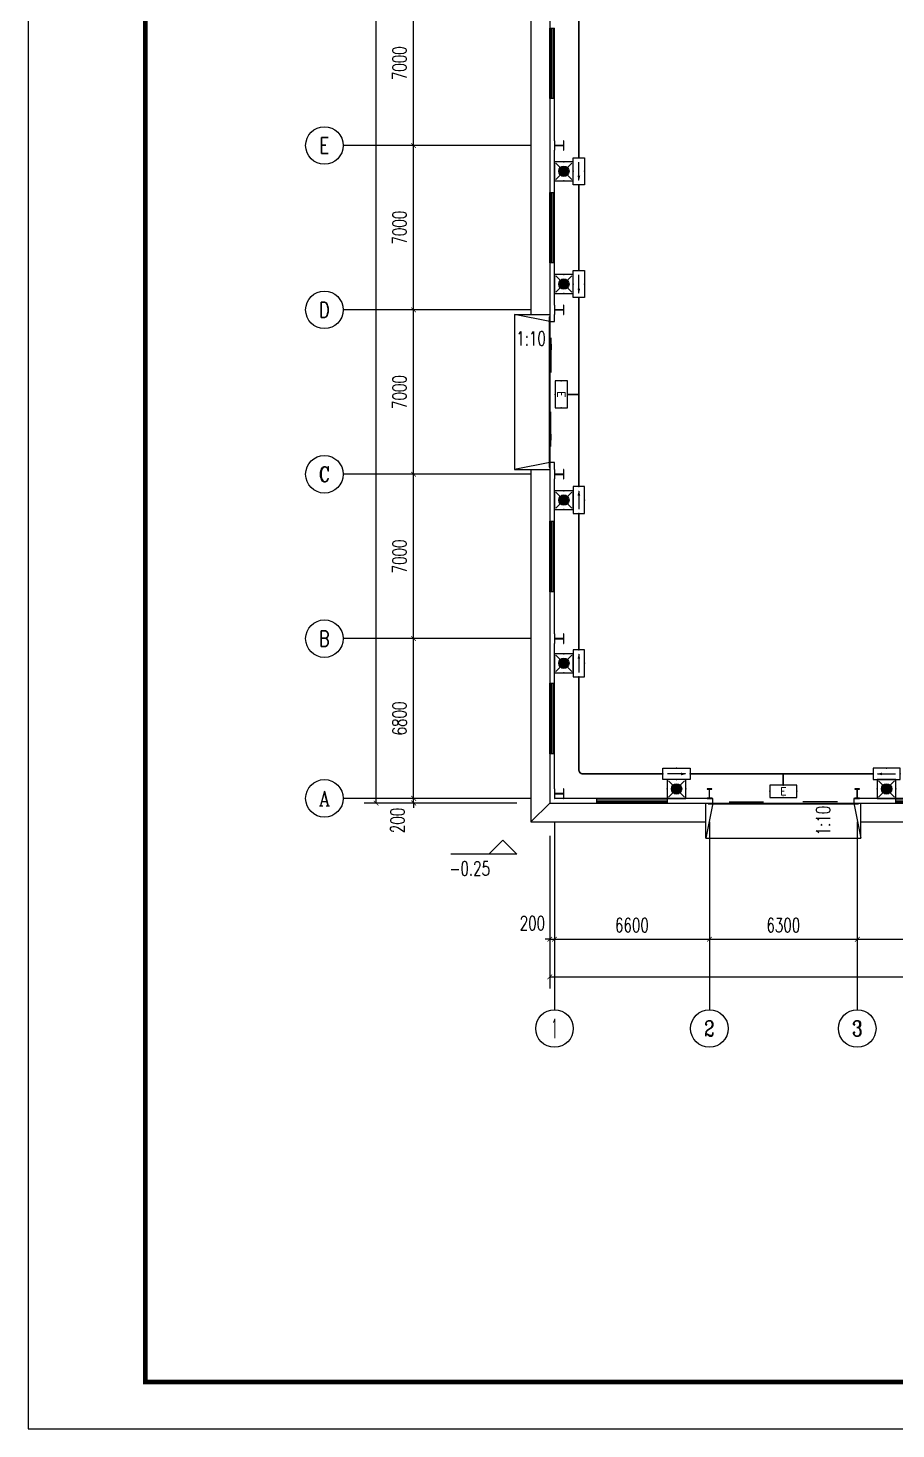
# Model space of a CAD drawing. Extents: x -417156 to 1571408, y 205758 to 1045562.
# Drawn here: x 1042275 to 1079252, y 867803 to 927454 of the extents above; entities that cross this region are included whole.
import ezdxf
from ezdxf.enums import TextEntityAlignment as Align

# ---------------------------------------------------------------- set-up
doc = ezdxf.new("R2010")
doc.units = 0
doc.header["$LTSCALE"] = 1000
doc.header["$MEASUREMENT"] = 0
doc.layers.get('0').update_dxf_attribs({"linetype": 'CONTINUOUS'})
doc.layers.get('DEFPOINTS').update_dxf_attribs({"linetype": 'CONTINUOUS'})
for name, color, linetype in [('AXIS', 3, 'CONTINUOUS'), ('AXIS_TEXT', 7, 'CONTINUOUS'), ('COLUMN', 99, 'CONTINUOUS'), ('DIM_ELEV', 3, 'CONTINUOUS'), ('DIM_SYMB', 3, 'CONTINUOUS'), ('EQUIP-照明', 3, 'CONTINUOUS'), ('GROUND', 2, 'CONTINUOUS'), ('PUB_TEXT', 7, 'CONTINUOUS'), ('PUB_TITLE', 4, 'CONTINUOUS'), ('STAIR', 2, 'CONTINUOUS'), ('WALL', 9, 'CONTINUOUS'), ('WINDOW', 99, 'CONTINUOUS'), ('WIRE-照明', 1, 'CONTINUOUS')]:
    doc.layers.add(name, color=color, linetype=linetype)
doc.styles.add('_TCH_AXIS', font='COMPLEX', dxfattribs={"bigfont": 'GBCBIG'})
doc.styles.add('_TCH_DIM', font='SIMPLEX', dxfattribs={"bigfont": 'GBCBIG'})
doc.styles.add('_TEL_DIM', font='SIMPLEX', dxfattribs={"width": 0.8, "height": 3.5, "bigfont": 'HZTXT'})
doc.styles.add('COMPLEX', font='COMPLEX')
doc.styles.add('DIM_FONT', font='SIMPLEX', dxfattribs={"width": 0.7, "bigfont": 'GBCBIG'})
doc.styles.get("Standard").update_dxf_attribs({"font": 'gbenor.shx', "bigfont": 'gbcbig.shx'})
doc.dimstyles.new('DIMN200', dxfattribs={"dimscale": 2, "dimtxt": 300, "dimasz": 100, "dimexe": 250, "dimexo": 300, "dimgap": 150, "dimtad": 1, "dimdec": 0, "dimzin": 0, "dimtxsty": 'DIM_FONT', "dimblk": 'ARCHTICK', "dimcen": 0.09, "dimclrt": 7, "dimazin": 3, "dimtfac": 1, "dimtdec": 0, "dimtix": 1, "dimtmove": 0, "dimatfit": 3, "dimtolj": 1, "dimtzin": 0})

# ---------------------------------------------------------------- blocks, each defined once
blk = doc.blocks.new('_AXISO')
blk.add_circle((0, 0), 0.5)
at = {"layer": 'AXIS_TEXT', "style": 'COMPLEX', "width": 1.041667}
blk.add_attdef('A', text='', height=0.56, dxfattribs=at).set_placement((-0.25, -0.28), (0.25, -0.28), align=Align.FIT)
blk = doc.blocks.new('_ARCHTICK')
at = {"color": 0, "linetype": 'BYBLOCK', "const_width": 0.15}
blk.add_lwpolyline([(-0.5, -0.5), (0.5, 0.5)], dxfattribs=at)
blk = doc.blocks.new('*D59')
at = {"layer": 'AXIS', "color": 0}
for p, q in [((236509, 286158), (230009, 286158)), ((230509, 216158), (230509, 286158)), ((236509, 216158), (230009, 216158))]:
    blk.add_line(p, q, dxfattribs=at)
at = {"layer": 'DEFPOINTS', "color": 0}
for p in [(230509, 286158), (237109, 286158), (237109, 216158)]:
    blk.add_point(p, dxfattribs=at)
at = {"layer": 'AXIS', "color": 0, "xscale": 200, "yscale": 200, "zscale": 200}
for p, rotation in [((230509, 286158), 90), ((230509, 216158), 270)]:
    blk.add_blockref('_ARCHTICK', p, dxfattribs=dict(at, rotation=rotation))
at = {"layer": 'AXIS', "color": 7, "insert": (229909, 251158), "char_height": 600, "attachment_point": 5, "rotation": 90, "style": 'DIM_FONT'}
blk.add_mtext('\\A1;70000', dxfattribs=at)
blk = doc.blocks.new('*D60')
at = {"layer": 'AXIS', "color": 0}
for p, q in [((232109, 216358), (232109, 216558)), ((236509, 216358), (231609, 216358)), ((236509, 216158), (231609, 216158)), ((232109, 216158), (232109, 216358)), ((232109, 216158), (232109, 215958))]:
    blk.add_line(p, q, dxfattribs=at)
at = {"layer": 'DEFPOINTS', "color": 0}
for p in [(232109, 216358), (237109, 216358), (237109, 216158)]:
    blk.add_point(p, dxfattribs=at)
at = {"layer": 'AXIS', "color": 0, "xscale": 200, "yscale": 200, "zscale": 200}
for p, rotation in [((232109, 216358), 270), ((232109, 216158), 90)]:
    blk.add_blockref('_ARCHTICK', p, dxfattribs=dict(at, rotation=rotation))
at = {"layer": 'AXIS', "color": 7, "insert": (231419, 215418), "char_height": 600, "attachment_point": 5, "rotation": 90, "style": 'DIM_FONT'}
blk.add_mtext('\\A1;200', dxfattribs=at)
blk = doc.blocks.new('*D61')
at = {"layer": 'AXIS', "color": 0}
for p, q in [((236509, 223158), (231609, 223158)), ((232109, 216358), (232109, 223158)), ((236509, 216358), (231609, 216358))]:
    blk.add_line(p, q, dxfattribs=at)
at = {"layer": 'DEFPOINTS', "color": 0}
for p in [(232109, 223158), (237109, 223158), (237109, 216358)]:
    blk.add_point(p, dxfattribs=at)
at = {"layer": 'AXIS', "color": 0, "xscale": 200, "yscale": 200, "zscale": 200}
for p, rotation in [((232109, 223158), 90), ((232109, 216358), 270)]:
    blk.add_blockref('_ARCHTICK', p, dxfattribs=dict(at, rotation=rotation))
at = {"layer": 'AXIS', "color": 7, "insert": (231509, 219758), "char_height": 600, "attachment_point": 5, "rotation": 90, "style": 'DIM_FONT'}
blk.add_mtext('\\A1;6800', dxfattribs=at)
blk = doc.blocks.new('*D62')
at = {"layer": 'AXIS', "color": 0}
for p, q in [((236509, 230158), (231609, 230158)), ((232109, 223158), (232109, 230158)), ((236509, 223158), (231609, 223158))]:
    blk.add_line(p, q, dxfattribs=at)
at = {"layer": 'DEFPOINTS', "color": 0}
for p in [(232109, 230158), (237109, 230158), (237109, 223158)]:
    blk.add_point(p, dxfattribs=at)
at = {"layer": 'AXIS', "color": 0, "xscale": 200, "yscale": 200, "zscale": 200}
for p, rotation in [((232109, 230158), 90), ((232109, 223158), 270)]:
    blk.add_blockref('_ARCHTICK', p, dxfattribs=dict(at, rotation=rotation))
at = {"layer": 'AXIS', "color": 7, "insert": (231509, 226658), "char_height": 600, "attachment_point": 5, "rotation": 90, "style": 'DIM_FONT'}
blk.add_mtext('\\A1;7000', dxfattribs=at)
blk = doc.blocks.new('*D63')
at = {"layer": 'AXIS', "color": 0}
for p, q in [((236509, 237158), (231609, 237158)), ((232109, 230158), (232109, 237158)), ((236509, 230158), (231609, 230158))]:
    blk.add_line(p, q, dxfattribs=at)
at = {"layer": 'DEFPOINTS', "color": 0}
for p in [(232109, 237158), (237109, 237158), (237109, 230158)]:
    blk.add_point(p, dxfattribs=at)
at = {"layer": 'AXIS', "color": 0, "xscale": 200, "yscale": 200, "zscale": 200}
for p, rotation in [((232109, 237158), 90), ((232109, 230158), 270)]:
    blk.add_blockref('_ARCHTICK', p, dxfattribs=dict(at, rotation=rotation))
at = {"layer": 'AXIS', "color": 7, "insert": (231509, 233658), "char_height": 600, "attachment_point": 5, "rotation": 90, "style": 'DIM_FONT'}
blk.add_mtext('\\A1;7000', dxfattribs=at)
blk = doc.blocks.new('*D64')
at = {"layer": 'AXIS', "color": 0}
for p, q in [((236509, 244158), (231609, 244158)), ((232109, 237158), (232109, 244158)), ((236509, 237158), (231609, 237158))]:
    blk.add_line(p, q, dxfattribs=at)
at = {"layer": 'DEFPOINTS', "color": 0}
for p in [(232109, 244158), (237109, 244158), (237109, 237158)]:
    blk.add_point(p, dxfattribs=at)
at = {"layer": 'AXIS', "color": 0, "xscale": 200, "yscale": 200, "zscale": 200}
for p, rotation in [((232109, 244158), 90), ((232109, 237158), 270)]:
    blk.add_blockref('_ARCHTICK', p, dxfattribs=dict(at, rotation=rotation))
at = {"layer": 'AXIS', "color": 7, "insert": (231509, 240658), "char_height": 600, "attachment_point": 5, "rotation": 90, "style": 'DIM_FONT'}
blk.add_mtext('\\A1;7000', dxfattribs=at)
blk = doc.blocks.new('*D65')
at = {"layer": 'AXIS', "color": 0}
for p, q in [((236509, 251158), (231609, 251158)), ((232109, 244158), (232109, 251158)), ((236509, 244158), (231609, 244158))]:
    blk.add_line(p, q, dxfattribs=at)
at = {"layer": 'DEFPOINTS', "color": 0}
for p in [(232109, 251158), (237109, 251158), (237109, 244158)]:
    blk.add_point(p, dxfattribs=at)
at = {"layer": 'AXIS', "color": 0, "xscale": 200, "yscale": 200, "zscale": 200}
for p, rotation in [((232109, 251158), 90), ((232109, 244158), 270)]:
    blk.add_blockref('_ARCHTICK', p, dxfattribs=dict(at, rotation=rotation))
at = {"layer": 'AXIS', "color": 7, "insert": (231509, 247658), "char_height": 600, "attachment_point": 5, "rotation": 90, "style": 'DIM_FONT'}
blk.add_mtext('\\A1;7000', dxfattribs=at)
blk = doc.blocks.new('$WINLIB2D$00000001')
for p, q in [((-0.5, 0.5), (0.5, 0.5)), ((-0.5, 0.5), (-0.5, -0.5)), ((0.5, -0.5), (0.5, 0.5)), ((0.5, 0.167), (-0.5, 0.167)), ((0.5, -0.167), (-0.5, -0.167)), ((-0.5, -0.5), (0.5, -0.5))]:
    blk.add_line(p, q)
blk = doc.blocks.new('$DORLIB2D$00000130')
at = {"color": 0, "linetype": 'CONTINUOUS'}
for p, q in [((-0.5333, 0.6601), (-0.5333, 0.5127)), ((0, 0.6601), (-0.5333, 0.6601)), ((0, 0.5127), (0, 0.6601)), ((0.5333, 0.6601), (0, 0.6601)), ((0.5333, 0.6601), (0.5333, 0.5127)), ((0, 0.5127), (-0.5333, 0.5127)), ((0.5333, 0.5127), (0, 0.5127)), ((-0.3853, 0.2694), (-0.1396, 0.2694)), ((-0.3853, 0.2694), (-0.2999, 0.2144)), ((-0.2999, 0.2144), (-0.2999, 0.2694)), ((0.3853, 0.2694), (0.1396, 0.2694)), ((0.2999, 0.2144), (0.2999, 0.2694)), ((0.3853, 0.2694), (0.2999, 0.2144))]:
    blk.add_line(p, q, dxfattribs=at)
blk = doc.blocks.new('*D85')
at = {"layer": 'AXIS', "color": 0}
for p, q in [((237909, 214758), (237909, 208258)), ((352309, 214758), (352309, 208258)), ((237909, 208758), (352309, 208758))]:
    blk.add_line(p, q, dxfattribs=at)
at = {"layer": 'DEFPOINTS', "color": 0}
for p in [(237909, 215358), (352309, 215358), (352309, 208758)]:
    blk.add_point(p, dxfattribs=at)
at = {"layer": 'AXIS', "color": 0, "xscale": 200, "yscale": 200, "zscale": 200, "rotation": 180}
blk.add_blockref('_ARCHTICK', (237909, 208758), dxfattribs=at)
at = {"layer": 'AXIS', "color": 0, "xscale": 200, "yscale": 200, "zscale": 200}
blk.add_blockref('_ARCHTICK', (352309, 208758), dxfattribs=at)
at = {"layer": 'AXIS', "color": 7, "insert": (295109, 209358), "char_height": 600, "attachment_point": 5, "style": 'DIM_FONT'}
blk.add_mtext('\\A1;114400', dxfattribs=at)
blk = doc.blocks.new('*D86')
at = {"layer": 'AXIS', "color": 0}
for p, q in [((237909, 214758), (237909, 209858)), ((238109, 214758), (238109, 209858)), ((237909, 210358), (237709, 210358)), ((237909, 210358), (238109, 210358)), ((238109, 210358), (238309, 210358))]:
    blk.add_line(p, q, dxfattribs=at)
at = {"layer": 'DEFPOINTS', "color": 0}
for p in [(237909, 215358), (238109, 215358), (238109, 210358)]:
    blk.add_point(p, dxfattribs=at)
at = {"layer": 'AXIS', "color": 0, "xscale": 200, "yscale": 200, "zscale": 200}
blk.add_blockref('_ARCHTICK', (237909, 210358), dxfattribs=at)
at = {"layer": 'AXIS', "color": 0, "xscale": 200, "yscale": 200, "zscale": 200, "rotation": 180}
blk.add_blockref('_ARCHTICK', (238109, 210358), dxfattribs=at)
at = {"layer": 'AXIS', "color": 7, "insert": (237169, 211048), "char_height": 600, "attachment_point": 5, "style": 'DIM_FONT'}
blk.add_mtext('\\A1;200', dxfattribs=at)
blk = doc.blocks.new('*D87')
at = {"layer": 'AXIS', "color": 0}
for p, q in [((238109, 214758), (238109, 209858)), ((244709, 214758), (244709, 209858)), ((238109, 210358), (244709, 210358))]:
    blk.add_line(p, q, dxfattribs=at)
at = {"layer": 'DEFPOINTS', "color": 0}
for p in [(238109, 215358), (244709, 215358), (244709, 210358)]:
    blk.add_point(p, dxfattribs=at)
at = {"layer": 'AXIS', "color": 0, "xscale": 200, "yscale": 200, "zscale": 200, "rotation": 180}
blk.add_blockref('_ARCHTICK', (238109, 210358), dxfattribs=at)
at = {"layer": 'AXIS', "color": 0, "xscale": 200, "yscale": 200, "zscale": 200}
blk.add_blockref('_ARCHTICK', (244709, 210358), dxfattribs=at)
at = {"layer": 'AXIS', "color": 7, "insert": (241409, 210958), "char_height": 600, "attachment_point": 5, "style": 'DIM_FONT'}
blk.add_mtext('\\A1;6600', dxfattribs=at)
blk = doc.blocks.new('*D88')
at = {"layer": 'AXIS', "color": 0}
for p, q in [((244709, 214758), (244709, 209858)), ((251009, 214758), (251009, 209858)), ((244709, 210358), (251009, 210358))]:
    blk.add_line(p, q, dxfattribs=at)
at = {"layer": 'DEFPOINTS', "color": 0}
for p in [(244709, 215358), (251009, 215358), (251009, 210358)]:
    blk.add_point(p, dxfattribs=at)
at = {"layer": 'AXIS', "color": 0, "xscale": 200, "yscale": 200, "zscale": 200, "rotation": 180}
blk.add_blockref('_ARCHTICK', (244709, 210358), dxfattribs=at)
at = {"layer": 'AXIS', "color": 0, "xscale": 200, "yscale": 200, "zscale": 200}
blk.add_blockref('_ARCHTICK', (251009, 210358), dxfattribs=at)
at = {"layer": 'AXIS', "color": 7, "insert": (247859, 210958), "char_height": 600, "attachment_point": 5, "style": 'DIM_FONT'}
blk.add_mtext('\\A1;6300', dxfattribs=at)
blk = doc.blocks.new('*D89')
at = {"layer": 'AXIS', "color": 0}
for p, q in [((251009, 214758), (251009, 209858)), ((257309, 214758), (257309, 209858)), ((251009, 210358), (257309, 210358))]:
    blk.add_line(p, q, dxfattribs=at)
at = {"layer": 'DEFPOINTS', "color": 0}
for p in [(251009, 215358), (257309, 215358), (257309, 210358)]:
    blk.add_point(p, dxfattribs=at)
at = {"layer": 'AXIS', "color": 0, "xscale": 200, "yscale": 200, "zscale": 200, "rotation": 180}
blk.add_blockref('_ARCHTICK', (251009, 210358), dxfattribs=at)
at = {"layer": 'AXIS', "color": 0, "xscale": 200, "yscale": 200, "zscale": 200}
blk.add_blockref('_ARCHTICK', (257309, 210358), dxfattribs=at)
at = {"layer": 'AXIS', "color": 7, "insert": (254159, 210958), "char_height": 600, "attachment_point": 5, "style": 'DIM_FONT'}
blk.add_mtext('\\A1;6300', dxfattribs=at)
blk = doc.blocks.new('$EQUIP$00001776')
for p, q in [((0.72, 0.66), (-0.72, 0.66)), ((-0.72, 0.66), (-0.72, 0)), ((-0.72, 0), (0.72, 0)), ((0.72, 0), (0.72, 0.66))]:
    blk.add_line(p, q)
for p in [(-0.72, 0.33), (0, 0.66), (0, 0), (0.72, 0.33)]:
    blk.add_point(p)
blk = doc.blocks.new('$EQUIP$00001167')
for p, q in [((-0.429, 0.429), (0.429, -0.429)), ((-0.429, -0.429), (0.429, 0.429))]:
    blk.add_line(p, q)
blk.add_lwpolyline([(-0.5, 0.5), (-0.5, -0.5), (0.5, -0.5), (0.5, 0.5)], close=True)
blk.add_circle((0, 0), 0.275)
for p in [(-0.5, 0), (0, 0.5), (0.5, 0), (0, -0.5)]:
    blk.add_point(p)
for points in [[(-0.238, 0.137), (0.238, 0.137), (-0.275, 0), (0.275, 0)], [(-0.238, -0.137), (0.238, -0.137), (-0.275, 0), (0.275, 0)], [(-0.137, 0.238), (0.137, 0.238), (-0.238, 0.137), (0.238, 0.137)], [(0, 0.275), (0, 0.275), (-0.137, 0.238), (0.137, 0.238)], [(-0.137, -0.238), (0.137, -0.238), (-0.238, -0.137), (0.238, -0.137)], [(0, -0.275), (0, -0.275), (-0.137, -0.238), (0.137, -0.238)]]:
    blk.add_solid(points)
at = {"flags": 9}
blk.add_attdef('A', (0, 0), '', height=0.00002, dxfattribs=at)
blk = doc.blocks.new('$EQUIP$00001686')
for p, q in [((0.72, 0.6), (-0.72, 0.6)), ((-0.72, 0.6), (-0.72, 0)), ((-0.72, 0), (0.72, 0)), ((0.72, 0), (0.72, 0.6))]:
    blk.add_line(p, q)
at = {"color": 7}
blk.add_line((-0.48, 0.3), (0.48, 0.3), dxfattribs=at)
for p in [(-0.72, 0.3), (0, 0.6), (0, 0), (0.72, 0.3)]:
    blk.add_point(p)
blk.add_solid([(-0.24, 0.228), (-0.528, 0.3), (-0.24, 0.372)])
blk = doc.blocks.new('E22')
at = {"layer": 'AXIS', "color": 8}
for p, q in [((237109, 244157.7), (229109, 244157.7)), ((237109, 237157.7), (229109, 237157.7)), ((237109, 230157.7), (229109, 230157.7)), ((237109, 223157.7), (229109, 223157.7)), ((237109, 216357.7), (229109, 216357.7)), ((238109, 215357.7), (238109, 207357.7)), ((244709, 215357.7), (244709, 207357.7)), ((251009, 215357.7), (251009, 207357.7))]:
    blk.add_line(p, q, dxfattribs=at)
at = {"layer": 'COLUMN', "color": 8}
for p, q in [((238125, 244357.7), (238109, 244357.7)), ((238109, 244357.7), (238109, 243957.7)), ((238125, 244162.7), (238125, 244357.7)), ((238493, 244162.7), (238125, 244162.7)), ((238125, 244152.7), (238493, 244152.7)), ((238125, 243957.7), (238125, 244152.7)), ((238509, 244357.7), (238493, 244357.7)), ((238493, 244357.7), (238493, 244162.7)), ((238493, 244152.7), (238493, 243957.7)), ((238509, 243957.7), (238509, 244357.7)), ((238109, 243957.7), (238125, 243957.7)), ((238493, 243957.7), (238509, 243957.7)), ((238125, 237357.7), (238109, 237357.7)), ((238109, 237357.7), (238109, 236957.7)), ((238109, 236957.7), (238125, 236957.7)), ((238125, 237162.7), (238125, 237357.7)), ((238493, 237162.7), (238125, 237162.7)), ((238125, 237152.7), (238493, 237152.7)), ((238125, 236957.7), (238125, 237152.7)), ((238509, 237357.7), (238493, 237357.7)), ((238493, 237357.7), (238493, 237162.7)), ((238493, 237152.7), (238493, 236957.7)), ((238493, 236957.7), (238509, 236957.7)), ((238509, 236957.7), (238509, 237357.7)), ((238125, 230357.7), (238109, 230357.7)), ((238109, 230357.7), (238109, 229957.7)), ((238125, 230162.7), (238125, 230357.7)), ((238509, 230357.7), (238493, 230357.7)), ((238493, 230357.7), (238493, 230162.7)), ((238509, 229957.7), (238509, 230357.7)), ((238109, 229957.7), (238125, 229957.7)), ((238493, 230162.7), (238125, 230162.7)), ((238125, 230152.7), (238493, 230152.7)), ((238125, 229957.7), (238125, 230152.7)), ((238493, 230152.7), (238493, 229957.7)), ((238493, 229957.7), (238509, 229957.7)), ((238125, 223357.7), (238109, 223357.7)), ((238109, 223357.7), (238109, 222957.7)), ((238125, 223162.7), (238125, 223357.7)), ((238493, 223162.7), (238125, 223162.7)), ((238125, 223152.7), (238493, 223152.7)), ((238125, 222957.7), (238125, 223152.7)), ((238509, 223357.7), (238493, 223357.7)), ((238493, 223357.7), (238493, 223162.7)), ((238493, 223152.7), (238493, 222957.7)), ((238509, 222957.7), (238509, 223357.7)), ((238109, 222957.7), (238125, 222957.7)), ((238493, 222957.7), (238509, 222957.7)), ((238125, 216757.7), (238109, 216757.7)), ((238109, 216757.7), (238109, 216357.7)), ((238125, 216562.7), (238125, 216757.7)), ((238493, 216562.7), (238125, 216562.7)), ((238125, 216552.7), (238493, 216552.7)), ((238125, 216357.7), (238125, 216552.7)), ((238509, 216757.7), (238493, 216757.7)), ((238493, 216757.7), (238493, 216562.7)), ((238493, 216552.7), (238493, 216357.7)), ((238509, 216357.7), (238509, 216757.7)), ((244809, 216757.7), (244609, 216757.7)), ((244609, 216757.7), (244609, 216747.7)), ((244609, 216747.7), (244696.8, 216747.7)), ((244696.8, 216747.7), (244701.8, 216742.7)), ((244701.8, 216742.7), (244701.8, 216372.7)), ((244707.8, 216742.7), (244712.8, 216747.7)), ((244707.8, 216372.7), (244707.8, 216742.7)), ((244712.8, 216747.7), (244809, 216747.7)), ((244809, 216747.7), (244809, 216757.7)), ((251109, 216757.7), (250909, 216757.7)), ((250909, 216757.7), (250909, 216747.7)), ((250909, 216747.7), (250996.8, 216747.7)), ((250996.8, 216747.7), (251001.8, 216742.7)), ((251001.8, 216742.7), (251001.8, 216372.7)), ((251007.8, 216742.7), (251012.8, 216747.7)), ((251007.8, 216372.7), (251007.8, 216742.7)), ((251012.8, 216747.7), (251109, 216747.7)), ((251109, 216747.7), (251109, 216757.7)), ((238109, 216357.7), (238125, 216357.7)), ((238493, 216357.7), (238509, 216357.7)), ((244696.8, 216367.7), (244609, 216367.7)), ((244609, 216367.7), (244609, 216357.7)), ((244609, 216357.7), (244809, 216357.7)), ((244701.8, 216372.7), (244696.8, 216367.7)), ((244712.8, 216367.7), (244707.8, 216372.7)), ((244809, 216367.7), (244712.8, 216367.7)), ((244809, 216357.7), (244809, 216367.7)), ((250996.8, 216367.7), (250909, 216367.7)), ((250909, 216367.7), (250909, 216357.7)), ((250909, 216357.7), (251109, 216357.7)), ((251001.8, 216372.7), (250996.8, 216367.7)), ((251012.8, 216367.7), (251007.8, 216372.7)), ((251109, 216367.7), (251012.8, 216367.7)), ((251109, 216357.7), (251109, 216367.7))]:
    blk.add_line(p, q, dxfattribs=at)
at = {"layer": 'DIM_ELEV', "color": 8}
for p, q in [((235909.3, 214581.9), (235309.3, 213981.9)), ((235909.3, 214581.9), (236509.3, 213981.9)), ((236509.3, 213981.9), (233696.4, 213981.9))]:
    blk.add_line(p, q, dxfattribs=at)
at = {"layer": 'DIM_SYMB', "color": 8}
for points in [[(237681.9, 235427.8, 0, 0, 0), (237101.3, 235427.8, 160, 0, 0), (236501.3, 235427.8, 0, 0, 0)], [(250058.1, 215957.4, 0, 0, 0), (250058.1, 215425.6, 160, 0, 0), (250058.1, 214825.6, 0, 0, 0)]]:
    blk.add_lwpolyline(points, format="xyseb", dxfattribs=at)
at = {"layer": 'GROUND', "color": 8}
for p, q in [((237109, 265357.7), (237109, 236957.7)), ((237909, 265357.7), (237909, 236957.7)), ((237109, 230357.7), (237109, 215357.7)), ((237909, 230357.7), (237909, 216157.7)), ((237909, 216157.7), (237109, 215357.7)), ((237909, 216157.7), (244558.8, 216157.7)), ((251158.8, 216157.7), (263458.8, 216157.7)), ((237109, 215357.7), (244558.8, 215357.7)), ((251158.8, 215357.7), (263458.8, 215357.7))]:
    blk.add_line(p, q, dxfattribs=at)
at = {"layer": 'STAIR', "color": 8}
for p, q in [((236409, 236957.7), (236409, 230357.7)), ((236409, 236957.7), (237909, 236957.7)), ((237909, 236657.7), (236409, 236957.7)), ((237909, 236957.7), (237909, 230357.7)), ((237909, 230657.7), (236409, 230357.7)), ((236409, 230357.7), (237909, 230357.7)), ((244558.8, 214657.7), (244558.8, 216157.7)), ((244558.8, 216157.7), (251158.8, 216157.7)), ((244858.8, 216157.7), (244558.8, 214657.7)), ((250858.8, 216157.7), (251158.8, 214657.7)), ((251158.8, 214657.7), (251158.8, 216157.7)), ((244558.8, 214657.7), (251158.8, 214657.7))]:
    blk.add_line(p, q, dxfattribs=at)
at = {"layer": 'WALL', "color": 8}
for p, q in [((238109, 246157.7), (237909, 246157.7)), ((237909, 246157.7), (237909, 244157.7)), ((238109, 244357.7), (238109, 246157.7)), ((237909, 244157.7), (237909, 242157.7)), ((238109, 242157.7), (238109, 243957.7)), ((237909, 242157.7), (238109, 242157.7)), ((238109, 239157.7), (237909, 239157.7)), ((237909, 239157.7), (237909, 237157.7)), ((238109, 237357.7), (238109, 239157.7)), ((237909, 237157.7), (237909, 236657.7)), ((238109, 236657.7), (238109, 236957.7)), ((237909, 236657.7), (238109, 236657.7)), ((238109, 230657.7), (237909, 230657.7)), ((237909, 230657.7), (237909, 230157.7)), ((238109, 230357.7), (238109, 230657.7)), ((237909, 230157.7), (237909, 228157.7)), ((238109, 228157.7), (238109, 229957.7)), ((237909, 228157.7), (238109, 228157.7)), ((238109, 225157.7), (237909, 225157.7)), ((237909, 225157.7), (237909, 223157.7)), ((238109, 223357.7), (238109, 225157.7)), ((237909, 223157.7), (237909, 221257.7)), ((238109, 221257.7), (238109, 222957.7)), ((237909, 221257.7), (238109, 221257.7)), ((238109, 218257.7), (237909, 218257.7)), ((237909, 218257.7), (237909, 216157.7)), ((238109, 216757.7), (238109, 218257.7)), ((237909, 216157.7), (239909, 216157.7)), ((238493, 216357.7), (238125, 216357.7)), ((239909, 216357.7), (238509, 216357.7)), ((239909, 216157.7), (239909, 216357.7)), ((244609, 216357.7), (242909, 216357.7)), ((242909, 216357.7), (242909, 216157.7)), ((242909, 216157.7), (244709, 216157.7)), ((244709, 216157.7), (244858.8, 216157.7)), ((244858.8, 216357.7), (244809, 216357.7)), ((244858.8, 216157.7), (244858.8, 216357.7)), ((250909, 216357.7), (250858.8, 216357.7)), ((250858.8, 216357.7), (250858.8, 216157.7)), ((250858.8, 216157.7), (251009, 216157.7)), ((251009, 216157.7), (252659, 216157.7)), ((252659, 216357.7), (251109, 216357.7)), ((252659, 216157.7), (252659, 216357.7))]:
    blk.add_line(p, q, dxfattribs=at)
at = {"layer": 'AXIS', "color": 8}
ref = blk.add_blockref('_AXISO', (228309, 244157.7), dxfattribs=dict(at, xscale=1600, yscale=1600, zscale=1600))
ref.add_attrib('A', 'E', dxfattribs={"layer": 'AXIS_TEXT', "color": 8, "height": 674.8, "style": '_TCH_AXIS', "width": 0.8125}).set_placement((228100.1, 243820.4), (228517.8, 243820.4), align=Align.FIT)
ref = blk.add_blockref('_AXISO', (228309, 237157.7), dxfattribs=dict(at, xscale=1600, yscale=1600, zscale=1600))
ref.add_attrib('A', 'D', dxfattribs={"layer": 'AXIS_TEXT', "color": 8, "height": 657.6, "style": '_TCH_AXIS', "width": 0.823529}).set_placement((228089.8, 236829), (228528.2, 236829), align=Align.FIT)
ref = blk.add_blockref('_AXISO', (228309, 230157.7), dxfattribs=dict(at, xscale=1600, yscale=1600, zscale=1600))
ref.add_attrib('A', 'C', dxfattribs={"layer": 'AXIS_TEXT', "color": 8, "height": 641, "style": '_TCH_AXIS'}).set_placement((228080.1, 229837.2), (228537.9, 229837.2), align=Align.FIT)
ref = blk.add_blockref('_AXISO', (228309, 223157.7), dxfattribs=dict(at, xscale=1600, yscale=1600, zscale=1600))
ref.add_attrib('A', 'B', dxfattribs={"layer": 'AXIS_TEXT', "color": 8, "height": 657.6, "style": '_TCH_AXIS', "width": 0.823529}).set_placement((228089.8, 222829), (228528.2, 222829), align=Align.FIT)
ref = blk.add_blockref('_AXISO', (228309, 216357.7), dxfattribs=dict(at, xscale=1600, yscale=1600, zscale=1600))
ref.add_attrib('A', 'A', dxfattribs={"layer": 'AXIS_TEXT', "color": 8, "height": 625, "style": '_TCH_AXIS', "width": 0.888889}).set_placement((228070.9, 216045.2), (228547.1, 216045.2), align=Align.FIT)
ref = blk.add_blockref('_AXISO', (238109, 206557.7), dxfattribs=dict(at, xscale=1600, yscale=1600, zscale=1600))
ref.add_attrib('A', '1', dxfattribs={"layer": 'AXIS_TEXT', "color": 8, "height": 832.5, "style": '_TCH_AXIS', "width": 0.555556}).set_placement((238009.9, 206141.5), (238208.1, 206141.5), align=Align.FIT)
ref = blk.add_blockref('_AXISO', (244709, 206557.7), dxfattribs=dict(at, xscale=1600, yscale=1600, zscale=1600))
ref.add_attrib('A', '2', dxfattribs={"layer": 'AXIS_TEXT', "color": 8, "height": 657.6, "style": '_TCH_AXIS'}).set_placement((244489.8, 206229), (244928.2, 206229), align=Align.FIT)
ref = blk.add_blockref('_AXISO', (251009, 206557.7), dxfattribs=dict(at, xscale=1600, yscale=1600, zscale=1600))
ref.add_attrib('A', '3', dxfattribs={"layer": 'AXIS_TEXT', "color": 8, "height": 657.6, "style": '_TCH_AXIS'}).set_placement((250789.8, 206229), (251228.2, 206229), align=Align.FIT)
at = {"layer": 'WINDOW', "color": 8, "rotation": 270}
for name, p, xscale, yscale, zscale in [('$WINLIB2D$00000001', (238009, 247657.7), -3000, 200, -3000), ('$WINLIB2D$00000001', (238009, 240657.7), -3000, 200, -3000), ('$DORLIB2D$00000130', (238009, 233657.7), -6000, -200, -6000), ('$WINLIB2D$00000001', (238009, 226657.7), -3000, 200, -3000), ('$WINLIB2D$00000001', (238009, 219757.7), -3000, 200, -3000)]:
    blk.add_blockref(name, p, dxfattribs=dict(at, xscale=xscale, yscale=yscale, zscale=zscale))
at = {"layer": 'WINDOW', "color": 8}
for name, p, xscale, yscale, zscale in [('$WINLIB2D$00000001', (241409, 216257.7), -3000, 200, -3000), ('$DORLIB2D$00000130', (247858.8, 216257.7), -6000, -200, -6000), ('$WINLIB2D$00000001', (254159, 216257.7), -3000, 200, -3000)]:
    blk.add_blockref(name, p, dxfattribs=dict(at, xscale=xscale, yscale=yscale, zscale=zscale))
at = {"layer": 'PUB_TEXT', "color": 8, "style": '_TCH_DIM', "width": 0.705882}
blk.add_text('1:10', height=595, dxfattribs=at).set_placement((236481.6, 235637.8))
blk.add_text('1:10', height=595, rotation=90, dxfattribs=at).set_placement((249848.1, 214781.5))
at = {"layer": 'PUB_TEXT', "color": 7, "style": '_TCH_DIM', "width": 0.705882}
blk.add_text('-0.25', height=595, dxfattribs=at).set_placement((233636.4, 213071.9))
at = {"layer": 'AXIS', "color": 8}
for p1, p2, distance, picture, middle in [((237109, 216157.7), (237109, 286157.7), 6600, '*D59', (229909, 251157.7)), ((237109, 244157.7), (237109, 251157.7), 5000, '*D65', (231509, 247657.7)), ((237109, 237157.7), (237109, 244157.7), 5000, '*D64', (231509, 240657.7)), ((237109, 230157.7), (237109, 237157.7), 5000, '*D63', (231509, 233657.7)), ((237109, 223157.7), (237109, 230157.7), 5000, '*D62', (231509, 226657.7)), ((237109, 216357.7), (237109, 223157.7), 5000, '*D61', (231509, 219757.7)), ((237909, 215357.7), (352309, 215357.7), -6600, '*D85', (295109, 209357.7)), ((238109, 215357.7), (244709, 215357.7), -5000, '*D87', (241409, 210957.7)), ((244709, 215357.7), (251009, 215357.7), -5000, '*D88', (247859, 210957.7)), ((251009, 215357.7), (257309, 215357.7), -5000, '*D89', (254159, 210957.7))]:
    dim = blk.add_aligned_dim(p1=p1, p2=p2, distance=distance, dimstyle='DIMN200', dxfattribs=at)
    dim.commit()
    dim.dimension.update_dxf_attribs({"geometry": picture, "text_midpoint": middle})
for base, p1, p2, angle, picture, middle in [((232109, 216357.7), (237109, 216157.7), (237109, 216357.7), 90, '*D60', (231419, 215417.7)), ((238109, 210357.7), (237909, 215357.7), (238109, 215357.7), 0, '*D86', (237169, 211047.7))]:
    dim = blk.add_linear_dim(base=base, p1=p1, p2=p2, angle=angle, dimstyle='DIMN200', dxfattribs=at)
    dim.commit()
    dim.dimension.update_dxf_attribs({"geometry": picture, "text_midpoint": middle, "dimtype": 161})

msp = doc.modelspace()

# ---------------------------------------------------------------- linework, layer by layer
at = {"layer": 'PUB_TITLE'}
msp.add_lwpolyline([(1042275, 867803), (1210475, 867803), (1210475, 986603), (1042275, 986603)], close=True, dxfattribs=at)
at = {"layer": 'PUB_TITLE', "const_width": 200}
msp.add_lwpolyline([(1047275, 869803), (1208475, 869803), (1208475, 984603), (1047275, 984603)], close=True, dxfattribs=at)
at = {"layer": 'WIRE-照明', "linetype": 'CONTINUOUS', "const_width": 70}
for points in [[(1065742, 921930), (1065742, 927778)], [(1065742, 917130), (1065742, 920778)], [(1065742, 907930), (1065742, 915978)], [(1065256, 911855), (1065742, 911855)], [(1065742, 900980), (1065742, 906778)], [(1070478, 895694), (1078276, 895694)], [(1074452, 895220), (1074452, 895694)]]:
    msp.add_lwpolyline(points, dxfattribs=at)
msp.add_lwpolyline([(1069326, 895694), (1065922, 895694, -0.414214), (1065742, 895874), (1065742, 899828)], format="xyb", dxfattribs=at)

# ---------------------------------------------------------------- block references
msp.add_blockref('E22', (826593, 678296))
at = {"layer": 'EQUIP-照明', "yscale": 800, "zscale": 800}
for name, p, xscale in [('$EQUIP$00001167', (1065102, 921354), 800), ('$EQUIP$00001167', (1065102, 916554), 800), ('$EQUIP$00001167', (1065102, 907354), 800), ('$EQUIP$00001167', (1065102, 900404), 800), ('$EQUIP$00001686', (1069902, 895454), -800), ('$EQUIP$00001167', (1069902, 895054), 800), ('$EQUIP$00001686', (1078852, 895454), 800), ('$EQUIP$00001167', (1078852, 895054), 800)]:
    msp.add_blockref(name, p, dxfattribs=dict(at, xscale=xscale))
at = {"layer": 'EQUIP-照明', "yscale": 800, "zscale": 800, "rotation": 270}
for p, xscale in [((1065502, 921354), -800), ((1065502, 916554), -800), ((1065502, 907354), 800), ((1065502, 900404), 800)]:
    msp.add_blockref('$EQUIP$00001686', p, dxfattribs=dict(at, xscale=xscale))
at = {"layer": 'EQUIP-照明'}
ref = msp.add_blockref('$EQUIP$00001776', (1064728, 911855), dxfattribs=dict(at, xscale=800, yscale=800, zscale=800, rotation=270))
ref.add_attrib('$TEXT$', 'E', dxfattribs={"layer": '0', "color": 7, "height": 320, "rotation": 270, "style": '_TEL_DIM'}).set_placement((1064992, 911855), align=Align.MIDDLE_CENTER)
ref = msp.add_blockref('$EQUIP$00001776', (1074452, 894692), dxfattribs=dict(at, xscale=800, yscale=800, zscale=800))
ref.add_attrib('$TEXT$', 'E', dxfattribs={"layer": '0', "color": 7, "height": 320, "style": '_TEL_DIM'}).set_placement((1074452, 894956), align=Align.MIDDLE_CENTER)

doc.saveas('drawing.dxf')
